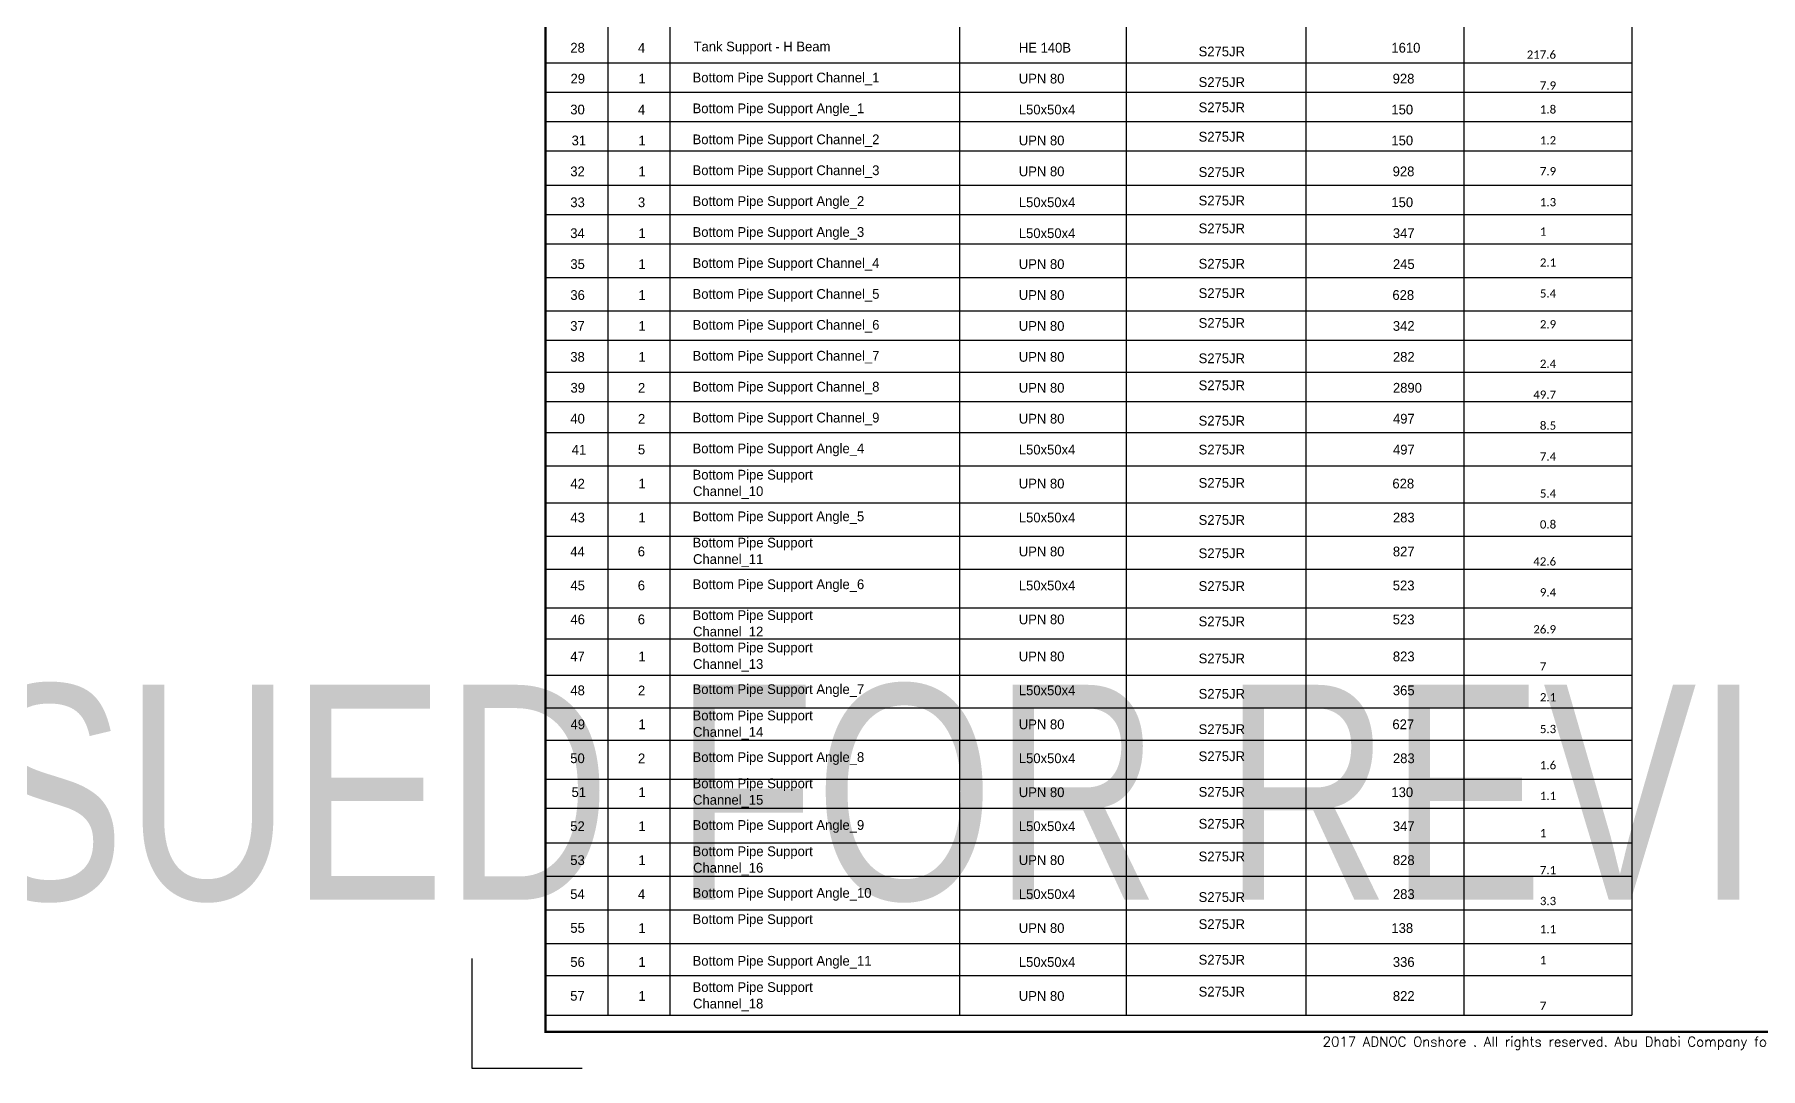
# Model space of a CAD drawing. Header units: millimetres. Extents: x 0 to 16187, y -20471 to 6290.
# Drawn here: x 4010 to 4717, y 0 to 423 of the extents above; entities that cross this region are included whole.
import ezdxf
from ezdxf.enums import TextEntityAlignment as Align

# ---------------------------------------------------------------- set-up
doc = ezdxf.new("R2018")
doc.units = ezdxf.units.MM
doc.layers.add('BORDER1', color=3, linetype='Continuous')
doc.layers.add('BORDER2', color=7, linetype='Continuous')
doc.styles.add('MtXpl_Calibri', font='', dxfattribs={"height": 0.2})
doc.styles.add('MtXpl_Century_Gothic1', font='', dxfattribs={"height": 0.2})
doc.styles.add('ROMANC', font='ROMANC', dxfattribs={"height": 5})
doc.styles.add('ROMANS', font='ROMANS.shx', dxfattribs={"width": 0.8})
doc.styles.add('ROMANT', font='ROMANT', dxfattribs={"height": 4})
doc.styles.get('MtXpl_Calibri').set_extended_font_data('Calibri')
doc.styles.get('MtXpl_Century_Gothic1').set_extended_font_data('Century Gothic')

# ---------------------------------------------------------------- blocks, each defined once
blk = doc.blocks.new('*U609')
at = {"layer": 'BORDER1', "color": 154, "true_color": 0x1859a9, "const_width": 1}
blk.add_lwpolyline([(1.81, 811), (1144, 811), (1144, 0), (0, 0), (0, 811)], close=True, dxfattribs=at)
at = {"layer": 'BORDER2'}
blk.add_lwpolyline([(15, -15), (-30, -15), (-30, 30)], dxfattribs=at)
at = {"layer": 'BORDER2', "color": 154, "true_color": 0x1859a9, "style": 'ROMANS'}
blk.add_text('2017 ADNOC Onshore . All rights reserved. Abu Dhabi Company for Onshore Petroleum Operations Ltd. Restricted Circulation', height=4, dxfattribs=at).set_placement((489.5, -2), align=Align.TOP_CENTER)
at = {"layer": 'BORDER2', "flags": 8}
for tag, height, style, p in [('REV-A', 3.24, 'ROMANS', (986.93, 140.25)), ('RE-A', 8.06, 'ROMANT', (1084.63, 7.17))]:
    blk.add_attdef(tag, text='', height=height, dxfattribs=dict(at, style=style)).set_placement(p, align=Align.CENTER)
at = {"layer": 'BORDER2', "style": 'ROMANS', "width": 3.830216}
blk.add_attdef('DATE-A', text='', height=3.24, dxfattribs=at).set_placement((995.51, 140.25), (1008.51, 140.25), align=Align.FIT)
at = {"layer": 'BORDER2'}
for tag, height, style, p in [('DRN-A', 3.24, 'ROMANS', (1018.38, 140.25)), ('CHD-A', 3.24, 'ROMANS', (1032.35, 140.25)), ('APD-A', 3.24, 'ROMANS', (1046.64, 140.25)), ('CONS_CONT_VEND', 4.2, 'ROMANC', (1061.39, 72.83))]:
    blk.add_attdef(tag, text='', height=height, dxfattribs=dict(at, style=style)).set_placement(p, align=Align.CENTER)
at = {"layer": 'BORDER2', "style": 'ROMANS', "width": 0.8}
for tag, p, height in [('1:X', (997.23, 122.55), 3.5), ('LOC', (1042.74, 122.55), 3.5), ('PROJ_NO', (1118.64, 122.55), 3.5), ('CONS_DRG_NO', (1011, 63), 3)]:
    blk.add_attdef(tag, p, '', height=height, dxfattribs=at)
at = {"layer": 'BORDER2', "lineweight": 30, "width": 0.8, "flags": 104}
blk.add_attdef('COMMENTS-A', text='', height=2.2, dxfattribs=at).set_placement((1055.21, 142.07), align=Align.MIDDLE_LEFT)
at = {"layer": 'BORDER2', "style": 'ROMANS', "width": 0.8}
for tag, p in [('PROJECT_TITLE_1', (1061.07, 55.35)), ('PROJECT_TITLE_2', (1061.07, 49.3))]:
    blk.add_attdef(tag, text='', height=3.5, dxfattribs=at).set_placement(p, align=Align.MIDDLE)
at = {"layer": 'BORDER2', "style": 'ROMANT', "width": 0.8}
for tag, p in [('DRG_TITLE_1', (1061.07, 36.31)), ('DRG_TITLE_2', (1061.07, 28.31)), ('DRG_TITLE_3', (1061.07, 20.31))]:
    blk.add_attdef(tag, text='', height=5, dxfattribs=at).set_placement(p, align=Align.CENTER)
at = {"layer": 'BORDER2', "style": 'ROMANT'}
for tag, p in [('AR', (995, 7.17)), ('PA', (1011.74, 7.17)), ('DC', (1028.45, 7.17)), ('TS', (1120.84, 7.17))]:
    blk.add_attdef(tag, p, '', height=8.06, dxfattribs=at)
for tag, p in [('SRNO', (1074.7, 7.17)), ('SH', (1115.8, 7.18))]:
    blk.add_attdef(tag, text='', height=8.06, dxfattribs=at).set_placement(p, align=Align.RIGHT)
at = {"layer": 'BORDER2', "style": 'ROMANS', "flags": 2}
blk.add_attdef('TB_VERSION', text='', height=2, dxfattribs=at).set_placement((1, -1), align=Align.TOP_LEFT)

msp = doc.modelspace()

# ---------------------------------------------------------------- linework, layer by layer
for p, q in [((4219.62903, 826), (4219.62903, 21.8386)), ((4245.09507, 826), (4245.09507, 21.8386)), ((4270.56111, 826), (4270.56111, 21.8386)), ((4389.07381, 826), (4389.07381, 21.8386)), ((4457.34533, 826), (4457.34533, 21.8386)), ((4530.95556, 826), (4530.95556, 21.8386)), ((4595.5705, 826), (4595.5705, 21.8386)), ((4664.34822, 826), (4664.34822, 21.8386)), ((4219.62903, 411.74968), (4664.34822, 411.74968)), ((4219.62903, 399.71572), (4664.34822, 399.71572)), ((4219.62903, 387.68175), (4664.34822, 387.68175)), ((4219.62903, 375.64778), (4664.34822, 375.64778)), ((4219.62903, 361.66752), (4664.34822, 361.66752)), ((4219.62903, 349.63355), (4664.34822, 349.63355)), ((4219.62903, 337.59958), (4664.34822, 337.59958)), ((4219.62903, 323.7809), (4664.34822, 323.7809)), ((4219.62903, 310.15684), (4664.34822, 310.15684)), ((4219.62903, 298.08982), (4664.34822, 298.08982)), ((4219.62903, 285.04965), (4664.34822, 285.04965)), ((4219.62903, 272.98262), (4664.34822, 272.98262)), ((4219.62903, 260.33171), (4664.34822, 260.33171)), ((4219.62903, 246.70765), (4664.34822, 246.70765)), ((4219.62903, 231.52656), (4664.34822, 231.52656)), ((4219.62903, 217.9025), (4664.34822, 217.9025)), ((4219.62903, 204.47307), (4664.34822, 204.47307)), ((4219.62903, 188.51346), (4664.34822, 188.51346)), ((4219.62903, 175.86255), (4664.34822, 175.86255)), ((4219.62903, 161.07072), (4664.34822, 161.07072)), ((4219.62903, 147.64129), (4664.34822, 147.64129)), ((4219.62903, 134.42901), (4664.34822, 134.42901)), ((4219.62903, 118.41514), (4664.34822, 118.41514)), ((4219.62903, 106.55301), (4664.34822, 106.55301)), ((4219.62903, 92.31845), (4664.34822, 92.31845)), ((4219.62903, 78.69829), (4664.34822, 78.69829)), ((4219.62903, 64.90277), (4664.34822, 64.90277)), ((4219.62903, 51.11211), (4664.34822, 51.11211)), ((4219.62903, 38.07331), (4664.34822, 38.07331)), ((4219.62903, 21.8386), (4664.34822, 21.8386))]:
    msp.add_line(p, q)

# ---------------------------------------------------------------- block references
at = {"layer": 'BORDER1'}
ref = msp.add_blockref('*U609', (2840.54331, 15), dxfattribs=at)
lines = msp.add_mtext('\\W0.80000;ISSUED FOR REVIEW\\P', dxfattribs={"layer": 'BORDER2', "insert": (3895.75328, 157.07443), "char_height": 88, "attachment_point": 1})
ref.add_attrib('COMMENTS-A', '', (3895.75328, 157.07443), dxfattribs={"flags": 104}).embed_mtext(lines)
msp.add_blockref('*U609', (4219.62903, 15), dxfattribs=at)

# ---------------------------------------------------------------- texts
at = {"color": 0}
for s, height, style, p in [('28', 3.9884, 'MtXpl_Century_Gothic1', (4229.80729, 415.88664)), ('4', 3.9884, 'MtXpl_Century_Gothic1', (4257.47579, 415.83648)), ('Tank Support - H Beam', 3.9884, 'MtXpl_Century_Gothic1', (4280.25794, 416.37603)), ('HE 140B', 3.9884, 'MtXpl_Century_Gothic1', (4413.42062, 415.88664)), ('S275JR', 3.9884, 'MtXpl_Century_Gothic1', (4487.01188, 414.34745)), ('1610', 3.9884, 'MtXpl_Century_Gothic1', (4565.93326, 415.88664)), ('217.6', 3.3748, 'MtXpl_Calibri', (4621.32987, 413.37202)), ('29', 3.9884, 'MtXpl_Century_Gothic1', (4229.88728, 403.23035)), ('1', 3.9884, 'MtXpl_Century_Gothic1', (4257.71032, 403.23035)), ('Bottom Pipe Support Channel_1', 3.9884, 'MtXpl_Century_Gothic1', (4279.85124, 403.68179)), ('UPN 80', 3.9884, 'MtXpl_Century_Gothic1', (4413.40164, 403.23035)), ('S275JR', 3.9884, 'MtXpl_Century_Gothic1', (4487.01188, 401.8102)), ('928', 3.9884, 'MtXpl_Century_Gothic1', (4566.45113, 403.23035)), ('7.9', 3.3748, 'MtXpl_Calibri', (4626.71917, 400.71573)), ('30', 3.9884, 'MtXpl_Century_Gothic1', (4229.78696, 390.57406)), ('4', 3.9884, 'MtXpl_Century_Gothic1', (4257.47579, 390.5239)), ('Bottom Pipe Support Angle_1', 3.9884, 'MtXpl_Century_Gothic1', (4279.85124, 391.06346)), ('L50x50x4', 3.9884, 'MtXpl_Century_Gothic1', (4413.4152, 390.57406)), ('S275JR', 3.9884, 'MtXpl_Century_Gothic1', (4487.01188, 391.47356)), ('150', 3.9884, 'MtXpl_Century_Gothic1', (4565.93326, 390.57406)), ('1.8', 3.3748, 'MtXpl_Calibri', (4626.71917, 390.92448)), ('31', 3.9884, 'MtXpl_Century_Gothic1', (4230.33058, 377.91778)), ('1', 3.9884, 'MtXpl_Century_Gothic1', (4257.71032, 377.91778)), ('Bottom Pipe Support Channel_2', 3.9884, 'MtXpl_Century_Gothic1', (4279.85124, 378.36922)), ('UPN 80', 3.9884, 'MtXpl_Century_Gothic1', (4413.40164, 377.91778)), ('S275JR', 3.9884, 'MtXpl_Century_Gothic1', (4487.01188, 379.45341)), ('150', 3.9884, 'MtXpl_Century_Gothic1', (4565.93326, 377.91778)), ('1.2', 3.3748, 'MtXpl_Calibri', (4626.71917, 378.26819)), ('32', 3.9884, 'MtXpl_Century_Gothic1', (4229.79916, 365.26149)), ('1', 3.9884, 'MtXpl_Century_Gothic1', (4257.71032, 365.26149)), ('Bottom Pipe Support Channel_3', 3.9884, 'MtXpl_Century_Gothic1', (4279.85124, 365.71293)), ('UPN 80', 3.9884, 'MtXpl_Century_Gothic1', (4413.40164, 365.26149)), ('S275JR', 3.9884, 'MtXpl_Century_Gothic1', (4487.01188, 364.97671)), ('928', 3.9884, 'MtXpl_Century_Gothic1', (4566.45113, 365.26149)), ('7.9', 3.3748, 'MtXpl_Calibri', (4626.71917, 365.61191)), ('33', 3.9884, 'MtXpl_Century_Gothic1', (4229.80458, 352.6052)), ('3', 3.9884, 'MtXpl_Century_Gothic1', (4257.48121, 352.6052)), ('Bottom Pipe Support Angle_2', 3.9884, 'MtXpl_Century_Gothic1', (4279.85124, 353.0946)), ('L50x50x4', 3.9884, 'MtXpl_Century_Gothic1', (4413.4152, 352.6052)), ('S275JR', 3.9884, 'MtXpl_Century_Gothic1', (4487.01188, 353.32053)), ('150', 3.9884, 'MtXpl_Century_Gothic1', (4565.93326, 352.6052)), ('1.3', 3.3748, 'MtXpl_Calibri', (4626.71917, 352.95562)), ('34', 3.9884, 'MtXpl_Century_Gothic1', (4229.77204, 339.94892)), ('1', 3.9884, 'MtXpl_Century_Gothic1', (4257.71032, 339.94892)), ('Bottom Pipe Support Angle_3', 3.9884, 'MtXpl_Century_Gothic1', (4279.85124, 340.43831)), ('L50x50x4', 3.9884, 'MtXpl_Century_Gothic1', (4413.4152, 339.94892)), ('S275JR', 3.9884, 'MtXpl_Century_Gothic1', (4487.01188, 341.92076)), ('347', 3.9884, 'MtXpl_Century_Gothic1', (4566.52705, 339.94892)), ('1', 3.3748, 'MtXpl_Calibri', (4626.71917, 340.91327)), ('35', 3.9884, 'MtXpl_Century_Gothic1', (4229.81949, 327.29263)), ('1', 3.9884, 'MtXpl_Century_Gothic1', (4257.71032, 327.29263)), ('Bottom Pipe Support Channel_4', 3.9884, 'MtXpl_Century_Gothic1', (4279.85124, 327.74407)), ('UPN 80', 3.9884, 'MtXpl_Century_Gothic1', (4413.40164, 327.29263)), ('S275JR', 3.9884, 'MtXpl_Century_Gothic1', (4487.01188, 327.44407)), ('245', 3.9884, 'MtXpl_Century_Gothic1', (4566.55687, 327.29263)), ('2.1', 3.3748, 'MtXpl_Calibri', (4626.71917, 328.25698)), ('36', 3.9884, 'MtXpl_Century_Gothic1', (4229.81949, 314.63634)), ('1', 3.9884, 'MtXpl_Century_Gothic1', (4257.71032, 314.63634)), ('Bottom Pipe Support Channel_5', 3.9884, 'MtXpl_Century_Gothic1', (4279.85124, 315.08778)), ('UPN 80', 3.9884, 'MtXpl_Century_Gothic1', (4413.40164, 314.63634)), ('S275JR', 3.9884, 'MtXpl_Century_Gothic1', (4487.01188, 315.41891)), ('628', 3.9884, 'MtXpl_Century_Gothic1', (4566.3481, 314.63634)), ('5.4', 3.3748, 'MtXpl_Calibri', (4626.71917, 315.6007)), ('37', 3.9884, 'MtXpl_Century_Gothic1', (4229.77204, 301.98006)), ('1', 3.9884, 'MtXpl_Century_Gothic1', (4257.71032, 301.98006)), ('Bottom Pipe Support Channel_6', 3.9884, 'MtXpl_Century_Gothic1', (4279.85124, 302.4315)), ('UPN 80', 3.9884, 'MtXpl_Century_Gothic1', (4413.40164, 301.98006)), ('S275JR', 3.9884, 'MtXpl_Century_Gothic1', (4487.01188, 303.20854)), ('342', 3.9884, 'MtXpl_Century_Gothic1', (4566.52705, 301.98006)), ('2.9', 3.3748, 'MtXpl_Calibri', (4626.71917, 302.94441)), ('38', 3.9884, 'MtXpl_Century_Gothic1', (4229.79238, 289.32377)), ('1', 3.9884, 'MtXpl_Century_Gothic1', (4257.71032, 289.32377)), ('Bottom Pipe Support Channel_7', 3.9884, 'MtXpl_Century_Gothic1', (4279.85124, 289.77521)), ('UPN 80', 3.9884, 'MtXpl_Century_Gothic1', (4413.40164, 289.32377)), ('S275JR', 3.9884, 'MtXpl_Century_Gothic1', (4487.01188, 288.73185)), ('282', 3.9884, 'MtXpl_Century_Gothic1', (4566.55687, 289.32377)), ('2.4', 3.3748, 'MtXpl_Calibri', (4626.71917, 286.80915)), ('39', 3.9884, 'MtXpl_Century_Gothic1', (4229.87236, 276.66748)), ('2', 3.9884, 'MtXpl_Century_Gothic1', (4257.4907, 276.61732)), ('Bottom Pipe Support Channel_8', 3.9884, 'MtXpl_Century_Gothic1', (4279.85124, 277.11892)), ('UPN 80', 3.9884, 'MtXpl_Century_Gothic1', (4413.40164, 276.66748)), ('S275JR', 3.9884, 'MtXpl_Century_Gothic1', (4487.01188, 277.67468)), ('2890', 3.9884, 'MtXpl_Century_Gothic1', (4566.55687, 276.66748)), ('49.7', 3.3748, 'MtXpl_Calibri', (4624.02452, 274.15286)), ('Bottom Pipe Support Channel_9', 3.9884, 'MtXpl_Century_Gothic1', (4279.85124, 264.46264)), ('40', 3.9884, 'MtXpl_Century_Gothic1', (4229.81407, 264.0112)), ('2', 3.9884, 'MtXpl_Century_Gothic1', (4257.4907, 263.96104)), ('UPN 80', 3.9884, 'MtXpl_Century_Gothic1', (4413.40164, 264.0112)), ('S275JR', 3.9884, 'MtXpl_Century_Gothic1', (4487.01188, 263.19799)), ('497', 3.9884, 'MtXpl_Century_Gothic1', (4566.58128, 264.0112)), ('8.5', 3.3748, 'MtXpl_Calibri', (4626.71917, 261.49658)), ('41', 3.9884, 'MtXpl_Century_Gothic1', (4230.3577, 251.30475)), ('5', 3.9884, 'MtXpl_Century_Gothic1', (4257.48121, 251.40507)), ('Bottom Pipe Support Angle_4', 3.9884, 'MtXpl_Century_Gothic1', (4279.85124, 251.84431)), ('L50x50x4', 3.9884, 'MtXpl_Century_Gothic1', (4413.4152, 251.35491)), ('S275JR', 3.9884, 'MtXpl_Century_Gothic1', (4487.01188, 251.35759)), ('497', 3.9884, 'MtXpl_Century_Gothic1', (4566.58128, 251.35491)), ('7.4', 3.3748, 'MtXpl_Calibri', (4626.71917, 248.84029)), ('42', 3.9884, 'MtXpl_Century_Gothic1', (4229.82627, 237.40341)), ('1', 3.9884, 'MtXpl_Century_Gothic1', (4257.71032, 237.45357)), ('Bottom Pipe Support', 3.9884, 'MtXpl_Century_Gothic1', (4279.85124, 241.08633)), ('UPN 80', 3.9884, 'MtXpl_Century_Gothic1', (4413.40164, 237.45357)), ('S275JR', 3.9884, 'MtXpl_Century_Gothic1', (4487.01188, 237.73353)), ('628', 3.9884, 'MtXpl_Century_Gothic1', (4566.3481, 237.45357)), ('Channel_10', 3.9884, 'MtXpl_Century_Gothic1', (4280.04645, 234.33867)), ('5.4', 3.3748, 'MtXpl_Calibri', (4626.71917, 233.69389)), ('43', 3.9884, 'MtXpl_Century_Gothic1', (4229.83169, 223.55222)), ('1', 3.9884, 'MtXpl_Century_Gothic1', (4257.71032, 223.55222)), ('Bottom Pipe Support Angle_5', 3.9884, 'MtXpl_Century_Gothic1', (4279.85124, 224.04162)), ('L50x50x4', 3.9884, 'MtXpl_Century_Gothic1', (4413.4152, 223.55222)), ('S275JR', 3.9884, 'MtXpl_Century_Gothic1', (4487.01188, 222.55244)), ('283', 3.9884, 'MtXpl_Century_Gothic1', (4566.55687, 223.55222)), ('0.8', 3.3748, 'MtXpl_Calibri', (4626.71917, 221.03761)), ('44', 3.9884, 'MtXpl_Century_Gothic1', (4229.79916, 209.60072)), ('6', 3.9884, 'MtXpl_Century_Gothic1', (4257.40665, 209.65088)), ('Bottom Pipe Support', 3.9884, 'MtXpl_Century_Gothic1', (4279.85124, 213.28364)), ('UPN 80', 3.9884, 'MtXpl_Century_Gothic1', (4413.40164, 209.65088)), ('S275JR', 3.9884, 'MtXpl_Century_Gothic1', (4487.01188, 208.92838)), ('827', 3.9884, 'MtXpl_Century_Gothic1', (4566.53518, 209.65088)), ('Channel_11', 3.9884, 'MtXpl_Century_Gothic1', (4280.04645, 206.53599)), ('42.6', 3.3748, 'MtXpl_Calibri', (4624.02452, 205.89121)), ('45', 3.9884, 'MtXpl_Century_Gothic1', (4229.84661, 195.74954)), ('6', 3.9884, 'MtXpl_Century_Gothic1', (4257.40665, 195.74954)), ('Bottom Pipe Support Angle_6', 3.9884, 'MtXpl_Century_Gothic1', (4279.85124, 196.23894)), ('L50x50x4', 3.9884, 'MtXpl_Century_Gothic1', (4413.4152, 195.74954)), ('S275JR', 3.9884, 'MtXpl_Century_Gothic1', (4487.01188, 195.49895)), ('523', 3.9884, 'MtXpl_Century_Gothic1', (4566.49722, 195.74954)), ('9.4', 3.3748, 'MtXpl_Calibri', (4626.71917, 193.23492)), ('46', 3.9884, 'MtXpl_Century_Gothic1', (4229.84661, 181.8482)), ('6', 3.9884, 'MtXpl_Century_Gothic1', (4257.40665, 181.8482)), ('Bottom Pipe Support', 3.9884, 'MtXpl_Century_Gothic1', (4279.85124, 183.62028)), ('UPN 80', 3.9884, 'MtXpl_Century_Gothic1', (4413.40164, 181.8482)), ('S275JR', 3.9884, 'MtXpl_Century_Gothic1', (4487.01188, 181.02226)), ('523', 3.9884, 'MtXpl_Century_Gothic1', (4566.49722, 181.8482)), ('Channel_12', 3.9884, 'MtXpl_Century_Gothic1', (4280.04645, 176.87263)), ('26.9', 3.3748, 'MtXpl_Calibri', (4624.02452, 178.08852)), ('47', 3.9884, 'MtXpl_Century_Gothic1', (4229.79916, 166.7018)), ('1', 3.9884, 'MtXpl_Century_Gothic1', (4257.71032, 166.7018)), ('Bottom Pipe Support', 3.9884, 'MtXpl_Century_Gothic1', (4279.85124, 170.33456)), ('UPN 80', 3.9884, 'MtXpl_Century_Gothic1', (4413.40164, 166.7018)), ('S275JR', 3.9884, 'MtXpl_Century_Gothic1', (4487.01188, 165.86253)), ('823', 3.9884, 'MtXpl_Century_Gothic1', (4566.53518, 166.7018)), ('Channel_13', 3.9884, 'MtXpl_Century_Gothic1', (4280.04645, 163.58691)), ('7', 3.3748, 'MtXpl_Calibri', (4626.71917, 162.94213)), ('48', 3.9884, 'MtXpl_Century_Gothic1', (4229.81949, 152.80046)), ('2', 3.9884, 'MtXpl_Century_Gothic1', (4257.4907, 152.7503)), ('Bottom Pipe Support Angle_7', 3.9884, 'MtXpl_Century_Gothic1', (4279.85124, 153.28986)), ('L50x50x4', 3.9884, 'MtXpl_Century_Gothic1', (4413.4152, 152.80046)), ('365', 3.9884, 'MtXpl_Century_Gothic1', (4566.52705, 152.80046)), ('S275JR', 3.9884, 'MtXpl_Century_Gothic1', (4487.01188, 151.38583)), ('2.1', 3.3748, 'MtXpl_Calibri', (4626.71917, 150.28584)), ('49', 3.9884, 'MtXpl_Century_Gothic1', (4229.89948, 138.89912)), ('1', 3.9884, 'MtXpl_Century_Gothic1', (4257.71032, 138.89912)), ('Bottom Pipe Support', 3.9884, 'MtXpl_Century_Gothic1', (4279.85124, 142.53188)), ('UPN 80', 3.9884, 'MtXpl_Century_Gothic1', (4413.40164, 138.89912)), ('627', 3.9884, 'MtXpl_Century_Gothic1', (4566.3481, 138.89912)), ('Channel_14', 3.9884, 'MtXpl_Century_Gothic1', (4280.04645, 135.78422)), ('S275JR', 3.9884, 'MtXpl_Century_Gothic1', (4487.01188, 136.90914)), ('5.3', 3.3748, 'MtXpl_Calibri', (4626.71917, 137.2884)), ('50', 3.9884, 'MtXpl_Century_Gothic1', (4229.77204, 124.99777)), ('2', 3.9884, 'MtXpl_Century_Gothic1', (4257.4907, 124.94761)), ('Bottom Pipe Support Angle_8', 3.9884, 'MtXpl_Century_Gothic1', (4279.85124, 125.48717)), ('L50x50x4', 3.9884, 'MtXpl_Century_Gothic1', (4413.4152, 124.99777)), ('S275JR', 3.9884, 'MtXpl_Century_Gothic1', (4487.01188, 125.82676)), ('283', 3.9884, 'MtXpl_Century_Gothic1', (4566.55687, 124.99777)), ('1.6', 3.3748, 'MtXpl_Calibri', (4626.71917, 122.48315)), ('51', 3.9884, 'MtXpl_Century_Gothic1', (4230.31567, 111.14659)), ('1', 3.9884, 'MtXpl_Century_Gothic1', (4257.71032, 111.09643)), ('Bottom Pipe Support', 3.9884, 'MtXpl_Century_Gothic1', (4279.85124, 114.72919)), ('UPN 80', 3.9884, 'MtXpl_Century_Gothic1', (4413.40164, 111.09643)), ('S275JR', 3.9884, 'MtXpl_Century_Gothic1', (4487.01188, 111.25027)), ('130', 3.9884, 'MtXpl_Century_Gothic1', (4565.93326, 111.09643)), ('1.1', 3.3748, 'MtXpl_Calibri', (4626.71917, 109.89722)), ('Channel_15', 3.9884, 'MtXpl_Century_Gothic1', (4280.04645, 107.98154)), ('52', 3.9884, 'MtXpl_Century_Gothic1', (4229.78425, 97.19509)), ('1', 3.9884, 'MtXpl_Century_Gothic1', (4257.71032, 97.19509)), ('Bottom Pipe Support Angle_9', 3.9884, 'MtXpl_Century_Gothic1', (4279.85124, 97.68449)), ('L50x50x4', 3.9884, 'MtXpl_Century_Gothic1', (4413.4152, 97.19509)), ('S275JR', 3.9884, 'MtXpl_Century_Gothic1', (4487.01188, 98.18788)), ('347', 3.9884, 'MtXpl_Century_Gothic1', (4566.52705, 97.19509)), ('1', 3.3748, 'MtXpl_Calibri', (4626.71917, 94.68047)), ('53', 3.9884, 'MtXpl_Century_Gothic1', (4229.78967, 83.29375)), ('1', 3.9884, 'MtXpl_Century_Gothic1', (4257.71032, 83.29375)), ('Bottom Pipe Support', 3.9884, 'MtXpl_Century_Gothic1', (4279.85124, 86.92651)), ('UPN 80', 3.9884, 'MtXpl_Century_Gothic1', (4413.40164, 83.29375)), ('S275JR', 3.9884, 'MtXpl_Century_Gothic1', (4487.01188, 84.80648)), ('828', 3.9884, 'MtXpl_Century_Gothic1', (4566.53518, 83.29375)), ('Channel_16', 3.9884, 'MtXpl_Century_Gothic1', (4280.04645, 80.17886)), ('7.1', 3.3748, 'MtXpl_Calibri', (4626.71917, 79.53407)), ('54', 3.9884, 'MtXpl_Century_Gothic1', (4229.75713, 69.39241)), ('4', 3.9884, 'MtXpl_Century_Gothic1', (4257.47579, 69.34225)), ('Bottom Pipe Support Angle_10', 3.9884, 'MtXpl_Century_Gothic1', (4279.85124, 69.8818)), ('L50x50x4', 3.9884, 'MtXpl_Century_Gothic1', (4413.4152, 69.39241)), ('S275JR', 3.9884, 'MtXpl_Century_Gothic1', (4487.01188, 68.18465)), ('283', 3.9884, 'MtXpl_Century_Gothic1', (4566.55687, 69.39241)), ('3.3', 3.3748, 'MtXpl_Calibri', (4626.71917, 66.87779)), ('55', 3.9884, 'MtXpl_Century_Gothic1', (4229.80458, 55.54122)), ('1', 3.9884, 'MtXpl_Century_Gothic1', (4257.71032, 55.49106)), ('Bottom Pipe Support', 3.9884, 'MtXpl_Century_Gothic1', (4279.85124, 59.12382)), ('UPN 80', 3.9884, 'MtXpl_Century_Gothic1', (4413.40164, 55.49106)), ('S275JR', 3.9884, 'MtXpl_Century_Gothic1', (4487.01188, 57.10227)), ('138', 3.9884, 'MtXpl_Century_Gothic1', (4565.93326, 55.49106)), ('1.1', 3.3748, 'MtXpl_Calibri', (4626.71917, 55.34316)), ('56', 3.9884, 'MtXpl_Century_Gothic1', (4229.80458, 41.58972)), ('1', 3.9884, 'MtXpl_Century_Gothic1', (4257.71032, 41.58972)), ('Bottom Pipe Support Angle_11', 3.9884, 'MtXpl_Century_Gothic1', (4279.85124, 42.07912)), ('L50x50x4', 3.9884, 'MtXpl_Century_Gothic1', (4413.4152, 41.58972)), ('S275JR', 3.9884, 'MtXpl_Century_Gothic1', (4487.01188, 42.52579)), ('336', 3.9884, 'MtXpl_Century_Gothic1', (4566.52705, 41.58972)), ('1', 3.3748, 'MtXpl_Calibri', (4626.71917, 42.68688)), ('Bottom Pipe Support', 3.9884, 'MtXpl_Century_Gothic1', (4279.85124, 31.32114)), ('57', 3.9884, 'MtXpl_Century_Gothic1', (4229.75713, 27.73854)), ('1', 3.9884, 'MtXpl_Century_Gothic1', (4257.71032, 27.68838)), ('Channel_18', 3.9884, 'MtXpl_Century_Gothic1', (4280.04645, 24.57349)), ('UPN 80', 3.9884, 'MtXpl_Century_Gothic1', (4413.40164, 27.68838)), ('S275JR', 3.9884, 'MtXpl_Century_Gothic1', (4487.01188, 29.46339)), ('822', 3.9884, 'MtXpl_Century_Gothic1', (4566.53518, 27.68838)), ('7', 3.3748, 'MtXpl_Calibri', (4626.71917, 23.9287))]:
    msp.add_text(s, height=height, dxfattribs=dict(at, style=style)).set_placement(p)

doc.saveas('drawing.dxf')
